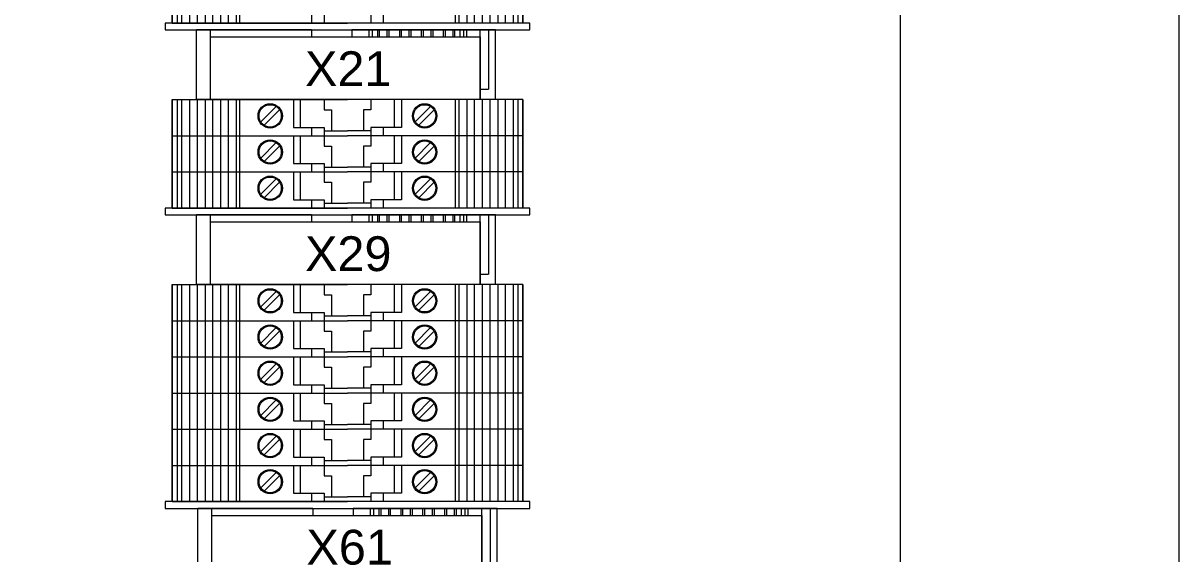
# Model space of a CAD drawing. Header units: millimetres. Extents: x -5035 to 14510, y -7775 to 12.
# Drawn here: x 1403.1 to 1569.2, y -2456.8 to -2380.5 of the extents above; entities that cross this region are included whole.
import ezdxf
from ezdxf.enums import TextEntityAlignment as Align

# ---------------------------------------------------------------- set-up
doc = ezdxf.new("R2010")
doc.units = ezdxf.units.MM
doc.layers.add('eProC - L2', color=41, linetype='Continuous', lineweight=20)
doc.styles.get("Standard").update_dxf_attribs({"font": 'arial.ttf'})

# ---------------------------------------------------------------- blocks, each defined once
blk = doc.blocks.new('eProC_Z_EK1+I-RE1')
at = {"layer": 'eProC - L2'}
for p, q in [((0, 0), (0, -20.65)), ((10, 0), (0, 0)), ((10, 0), (10, -43)), ((0, -1), (8.5, -1)), ((8.5, -2.2), (8.5, -1)), ((10, -2.2), (0, -2.2)), ((0, -4.2), (1, -4.2)), ((1, -4.59), (0, -4.59)), ((1, -5.09), (0, -5.09)), ((1, -5.84), (0, -5.84)), ((1, -6.11), (0, -6.11)), ((1, -7.21), (0, -7.21)), ((1, -7.49), (0, -7.49)), ((1, -8.99), (0, -8.99)), ((1, -9.26), (0, -9.26)), ((1, -10.36), (0, -10.36)), ((1, -10.64), (0, -10.64)), ((1, -12.14), (0, -12.14)), ((1, -12.42), (0, -12.42)), ((1, -13.52), (0, -13.52)), ((1, -13.79), (0, -13.79)), ((1, -15.29), (0, -15.29)), ((1, -15.57), (0, -15.57)), ((1, -16.67), (0, -16.67)), ((1, -16.94), (0, -16.94)), ((1, -17.69), (0, -17.69)), ((1, -18.19), (0, -18.19)), ((0, -20.65), (1, -20.65)), ((1, -26.45), (1, -20.65)), ((0, -26.45), (0, -43)), ((0, -26.45), (1, -26.45)), ((10, -41), (0, -41)), ((10, -43), (0, -43))]:
    blk.add_line(p, q, dxfattribs=at)
blk.add_lwpolyline([(10, -41), (1, -41), (1, -2.2), (10, -2.2)], close=True, dxfattribs=at)
blk.add_attdef('XXXX.X', text='', height=5, rotation=90, dxfattribs=at).set_placement((8.07, -21.18), align=Align.CENTER)
blk = doc.blocks.new('eProC_Z_00')
at = {"layer": 'eProC - L2'}
blk.add_lwpolyline([(0.99, 0), (0, 0), (0, -52.4), (0.99, -52.4)], close=True, dxfattribs=at)

msp = doc.modelspace()

# ---------------------------------------------------------------- linework, layer by layer
at = {"layer": 'eProC - L2'}
for p, q in [((1569.21, -1759.46), (1569.21, -2759.46)), ((1424.51, -2380.51), (1424.51, -2375.31)), ((1424.51, -2375.31), (1424.51, -2380.51)), ((1425.22, -2375.31), (1425.22, -2380.51)), ((1425.87, -2375.31), (1425.87, -2380.51)), ((1427.03, -2375.31), (1427.03, -2380.51)), ((1428.1, -2375.31), (1428.1, -2380.51)), ((1429.26, -2375.31), (1429.26, -2380.51)), ((1430.33, -2375.31), (1430.33, -2380.51)), ((1431.49, -2375.31), (1431.49, -2380.51)), ((1432.55, -2375.31), (1432.55, -2380.51)), ((1433.72, -2375.31), (1433.72, -2380.51)), ((1434.22, -2375.31), (1434.22, -2380.51)), ((1465.2, -2375.31), (1465.2, -2380.51)), ((1465.71, -2375.31), (1465.71, -2380.51)), ((1466.87, -2375.31), (1466.87, -2380.51)), ((1467.94, -2375.31), (1467.94, -2380.51)), ((1469.1, -2375.31), (1469.1, -2380.51)), ((1470.16, -2375.31), (1470.16, -2380.51)), ((1471.32, -2375.31), (1471.32, -2380.51)), ((1472.39, -2375.31), (1472.39, -2380.51)), ((1473.55, -2375.31), (1473.55, -2380.51)), ((1474.21, -2375.31), (1474.21, -2380.51)), ((1474.91, -2380.51), (1474.91, -2375.31)), ((1474.91, -2375.31), (1474.91, -2380.51)), ((1444.56, -2379.31), (1444.56, -2380.51)), ((1446.36, -2379.31), (1446.36, -2380.51)), ((1453.06, -2379.31), (1453.06, -2380.51)), ((1454.86, -2379.31), (1454.86, -2380.51)), ((1424.51, -2380.51), (1449.71, -2380.51)), ((1474.91, -2380.51), (1449.71, -2380.51)), ((1424.51, -2391.49), (1449.71, -2391.49)), ((1424.51, -2396.69), (1424.51, -2391.49)), ((1424.51, -2391.49), (1424.51, -2396.69)), ((1425.22, -2391.49), (1425.22, -2396.69)), ((1425.87, -2391.49), (1425.87, -2396.69)), ((1427.03, -2391.49), (1427.03, -2396.69)), ((1428.1, -2391.49), (1428.1, -2396.69)), ((1429.26, -2391.49), (1429.26, -2396.69)), ((1430.33, -2391.49), (1430.33, -2396.69)), ((1431.49, -2391.49), (1431.49, -2396.69)), ((1432.55, -2391.49), (1432.55, -2396.69)), ((1433.72, -2391.49), (1433.72, -2396.69)), ((1434.22, -2391.49), (1434.22, -2396.69)), ((1441.96, -2391.49), (1441.96, -2395.49)), ((1442.96, -2395.49), (1442.96, -2391.49)), ((1446.36, -2391.49), (1446.36, -2392.99)), ((1474.91, -2391.49), (1449.71, -2391.49)), ((1453.06, -2391.49), (1453.06, -2392.99)), ((1456.46, -2395.49), (1456.46, -2391.49)), ((1457.46, -2391.49), (1457.46, -2395.49)), ((1465.2, -2391.49), (1465.2, -2396.69)), ((1465.71, -2391.49), (1465.71, -2396.69)), ((1466.87, -2391.49), (1466.87, -2396.69)), ((1467.94, -2391.49), (1467.94, -2396.69)), ((1469.1, -2391.49), (1469.1, -2396.69)), ((1470.16, -2391.49), (1470.16, -2396.69)), ((1471.32, -2391.49), (1471.32, -2396.69)), ((1472.39, -2391.49), (1472.39, -2396.69)), ((1473.55, -2391.49), (1473.55, -2396.69)), ((1474.21, -2391.49), (1474.21, -2396.69)), ((1474.91, -2396.69), (1474.91, -2391.49)), ((1474.91, -2391.49), (1474.91, -2396.69)), ((1439.47, -2392.49), (1437.26, -2394.7)), ((1439.96, -2392.99), (1437.76, -2395.2)), ((1446.36, -2392.99), (1447.41, -2392.99)), ((1447.41, -2392.99), (1447.41, -2395.99)), ((1452.01, -2392.99), (1452.01, -2395.99)), ((1453.06, -2392.99), (1452.01, -2392.99)), ((1461.67, -2392.49), (1459.46, -2394.7)), ((1462.16, -2392.99), (1459.96, -2395.2)), ((1424.51, -2396.69), (1449.71, -2396.69)), ((1424.51, -2396.69), (1449.71, -2396.69)), ((1424.51, -2401.89), (1424.51, -2396.69)), ((1424.51, -2396.69), (1424.51, -2401.89)), ((1425.22, -2396.69), (1425.22, -2401.89)), ((1425.87, -2396.69), (1425.87, -2401.89)), ((1427.03, -2396.69), (1427.03, -2401.89)), ((1428.1, -2396.69), (1428.1, -2401.89)), ((1429.26, -2396.69), (1429.26, -2401.89)), ((1430.33, -2396.69), (1430.33, -2401.89)), ((1431.49, -2396.69), (1431.49, -2401.89)), ((1432.55, -2396.69), (1432.55, -2401.89)), ((1433.72, -2396.69), (1433.72, -2401.89)), ((1434.22, -2396.69), (1434.22, -2401.89)), ((1441.96, -2395.49), (1446.36, -2395.49)), ((1441.96, -2396.69), (1441.96, -2400.69)), ((1442.96, -2400.69), (1442.96, -2396.69)), ((1444.56, -2395.49), (1444.56, -2396.69)), ((1446.36, -2395.49), (1446.36, -2396.69)), ((1446.36, -2395.99), (1449.71, -2395.99)), ((1446.36, -2396.69), (1446.36, -2398.19)), ((1453.06, -2395.99), (1449.71, -2395.99)), ((1474.91, -2396.69), (1449.71, -2396.69)), ((1474.91, -2396.69), (1449.71, -2396.69)), ((1457.46, -2395.49), (1453.06, -2395.49)), ((1453.06, -2395.49), (1453.06, -2396.69)), ((1453.06, -2396.69), (1453.06, -2398.19)), ((1454.86, -2395.49), (1454.86, -2396.69)), ((1456.46, -2400.69), (1456.46, -2396.69)), ((1457.46, -2396.69), (1457.46, -2400.69)), ((1465.2, -2396.69), (1465.2, -2401.89)), ((1465.71, -2396.69), (1465.71, -2401.89)), ((1466.87, -2396.69), (1466.87, -2401.89)), ((1467.94, -2396.69), (1467.94, -2401.89)), ((1469.1, -2396.69), (1469.1, -2401.89)), ((1470.16, -2396.69), (1470.16, -2401.89)), ((1471.32, -2396.69), (1471.32, -2401.89)), ((1472.39, -2396.69), (1472.39, -2401.89)), ((1473.55, -2396.69), (1473.55, -2401.89)), ((1474.21, -2396.69), (1474.21, -2401.89)), ((1474.91, -2401.89), (1474.91, -2396.69)), ((1474.91, -2396.69), (1474.91, -2401.89)), ((1439.47, -2397.69), (1437.26, -2399.9)), ((1439.96, -2398.19), (1437.76, -2400.4)), ((1446.36, -2398.19), (1447.41, -2398.19)), ((1447.41, -2398.19), (1447.41, -2401.19)), ((1452.01, -2398.19), (1452.01, -2401.19)), ((1453.06, -2398.19), (1452.01, -2398.19)), ((1461.67, -2397.69), (1459.46, -2399.9)), ((1462.16, -2398.19), (1459.96, -2400.4)), ((1424.51, -2401.89), (1449.71, -2401.89)), ((1424.51, -2401.89), (1449.71, -2401.89)), ((1424.51, -2407.09), (1424.51, -2401.89)), ((1424.51, -2401.89), (1424.51, -2407.09)), ((1425.22, -2401.89), (1425.22, -2407.09)), ((1425.87, -2401.89), (1425.87, -2407.09)), ((1427.03, -2401.89), (1427.03, -2407.09)), ((1428.1, -2401.89), (1428.1, -2407.09)), ((1429.26, -2401.89), (1429.26, -2407.09)), ((1430.33, -2401.89), (1430.33, -2407.09)), ((1431.49, -2401.89), (1431.49, -2407.09)), ((1432.55, -2401.89), (1432.55, -2407.09)), ((1433.72, -2401.89), (1433.72, -2407.09)), ((1434.22, -2401.89), (1434.22, -2407.09)), ((1441.96, -2400.69), (1446.36, -2400.69)), ((1441.96, -2401.89), (1441.96, -2405.89)), ((1442.96, -2405.89), (1442.96, -2401.89)), ((1444.56, -2400.69), (1444.56, -2401.89)), ((1446.36, -2400.69), (1446.36, -2401.89)), ((1446.36, -2401.19), (1449.71, -2401.19)), ((1446.36, -2401.89), (1446.36, -2403.39)), ((1453.06, -2401.19), (1449.71, -2401.19)), ((1474.91, -2401.89), (1449.71, -2401.89)), ((1474.91, -2401.89), (1449.71, -2401.89)), ((1457.46, -2400.69), (1453.06, -2400.69)), ((1453.06, -2400.69), (1453.06, -2401.89)), ((1453.06, -2401.89), (1453.06, -2403.39)), ((1454.86, -2400.69), (1454.86, -2401.89)), ((1456.46, -2405.89), (1456.46, -2401.89)), ((1457.46, -2401.89), (1457.46, -2405.89)), ((1465.2, -2401.89), (1465.2, -2407.09)), ((1465.71, -2401.89), (1465.71, -2407.09)), ((1466.87, -2401.89), (1466.87, -2407.09)), ((1467.94, -2401.89), (1467.94, -2407.09)), ((1469.1, -2401.89), (1469.1, -2407.09)), ((1470.16, -2401.89), (1470.16, -2407.09)), ((1471.32, -2401.89), (1471.32, -2407.09)), ((1472.39, -2401.89), (1472.39, -2407.09)), ((1473.55, -2401.89), (1473.55, -2407.09)), ((1474.21, -2401.89), (1474.21, -2407.09)), ((1474.91, -2407.09), (1474.91, -2401.89)), ((1474.91, -2401.89), (1474.91, -2407.09)), ((1439.47, -2402.89), (1437.26, -2405.1)), ((1439.96, -2403.39), (1437.76, -2405.6)), ((1446.36, -2403.39), (1447.41, -2403.39)), ((1447.41, -2403.39), (1447.41, -2406.39)), ((1452.01, -2403.39), (1452.01, -2406.39)), ((1453.06, -2403.39), (1452.01, -2403.39)), ((1461.67, -2402.89), (1459.46, -2405.1)), ((1462.16, -2403.39), (1459.96, -2405.6)), ((1441.96, -2405.89), (1446.36, -2405.89)), ((1444.56, -2405.89), (1444.56, -2407.09)), ((1446.36, -2405.89), (1446.36, -2407.09)), ((1446.36, -2406.39), (1449.71, -2406.39)), ((1453.06, -2406.39), (1449.71, -2406.39)), ((1457.46, -2405.89), (1453.06, -2405.89)), ((1453.06, -2405.89), (1453.06, -2407.09)), ((1454.86, -2405.89), (1454.86, -2407.09)), ((1424.51, -2407.09), (1449.71, -2407.09)), ((1474.91, -2407.09), (1449.71, -2407.09)), ((1424.51, -2418.08), (1449.71, -2418.08)), ((1424.51, -2423.28), (1424.51, -2418.08)), ((1424.51, -2418.08), (1424.51, -2423.28)), ((1425.22, -2418.08), (1425.22, -2423.28)), ((1425.87, -2418.08), (1425.87, -2423.28)), ((1427.03, -2418.08), (1427.03, -2423.28)), ((1428.1, -2418.08), (1428.1, -2423.28)), ((1429.26, -2418.08), (1429.26, -2423.28)), ((1430.33, -2418.08), (1430.33, -2423.28)), ((1431.49, -2418.08), (1431.49, -2423.28)), ((1432.55, -2418.08), (1432.55, -2423.28)), ((1433.72, -2418.08), (1433.72, -2423.28)), ((1434.22, -2418.08), (1434.22, -2423.28)), ((1441.96, -2418.08), (1441.96, -2422.08)), ((1442.96, -2422.08), (1442.96, -2418.08)), ((1446.36, -2418.08), (1446.36, -2419.58)), ((1474.91, -2418.08), (1449.71, -2418.08)), ((1453.06, -2418.08), (1453.06, -2419.58)), ((1456.46, -2422.08), (1456.46, -2418.08)), ((1457.46, -2418.08), (1457.46, -2422.08)), ((1465.2, -2418.08), (1465.2, -2423.28)), ((1465.71, -2418.08), (1465.71, -2423.28)), ((1466.87, -2418.08), (1466.87, -2423.28)), ((1467.94, -2418.08), (1467.94, -2423.28)), ((1469.1, -2418.08), (1469.1, -2423.28)), ((1470.16, -2418.08), (1470.16, -2423.28)), ((1471.32, -2418.08), (1471.32, -2423.28)), ((1472.39, -2418.08), (1472.39, -2423.28)), ((1473.55, -2418.08), (1473.55, -2423.28)), ((1474.21, -2418.08), (1474.21, -2423.28)), ((1474.91, -2423.28), (1474.91, -2418.08)), ((1474.91, -2418.08), (1474.91, -2423.28)), ((1439.47, -2419.08), (1437.26, -2421.29)), ((1439.96, -2419.58), (1437.76, -2421.78)), ((1446.36, -2419.58), (1447.41, -2419.58)), ((1447.41, -2419.58), (1447.41, -2422.58)), ((1452.01, -2419.58), (1452.01, -2422.58)), ((1453.06, -2419.58), (1452.01, -2419.58)), ((1461.67, -2419.08), (1459.46, -2421.29)), ((1462.16, -2419.58), (1459.96, -2421.78)), ((1424.51, -2423.28), (1449.71, -2423.28)), ((1424.51, -2423.28), (1449.71, -2423.28)), ((1424.51, -2428.48), (1424.51, -2423.28)), ((1424.51, -2423.28), (1424.51, -2428.48)), ((1425.22, -2423.28), (1425.22, -2428.48)), ((1425.87, -2423.28), (1425.87, -2428.48)), ((1427.03, -2423.28), (1427.03, -2428.48)), ((1428.1, -2423.28), (1428.1, -2428.48)), ((1429.26, -2423.28), (1429.26, -2428.48)), ((1430.33, -2423.28), (1430.33, -2428.48)), ((1431.49, -2423.28), (1431.49, -2428.48)), ((1432.55, -2423.28), (1432.55, -2428.48)), ((1433.72, -2423.28), (1433.72, -2428.48)), ((1434.22, -2423.28), (1434.22, -2428.48)), ((1441.96, -2422.08), (1446.36, -2422.08)), ((1441.96, -2423.28), (1441.96, -2427.28)), ((1442.96, -2427.28), (1442.96, -2423.28)), ((1444.56, -2422.08), (1444.56, -2423.28)), ((1446.36, -2422.08), (1446.36, -2423.28)), ((1446.36, -2422.58), (1449.71, -2422.58)), ((1446.36, -2423.28), (1446.36, -2424.78)), ((1453.06, -2422.58), (1449.71, -2422.58)), ((1474.91, -2423.28), (1449.71, -2423.28)), ((1474.91, -2423.28), (1449.71, -2423.28)), ((1457.46, -2422.08), (1453.06, -2422.08)), ((1453.06, -2422.08), (1453.06, -2423.28)), ((1453.06, -2423.28), (1453.06, -2424.78)), ((1454.86, -2422.08), (1454.86, -2423.28)), ((1456.46, -2427.28), (1456.46, -2423.28)), ((1457.46, -2423.28), (1457.46, -2427.28)), ((1465.2, -2423.28), (1465.2, -2428.48)), ((1465.71, -2423.28), (1465.71, -2428.48)), ((1466.87, -2423.28), (1466.87, -2428.48)), ((1467.94, -2423.28), (1467.94, -2428.48)), ((1469.1, -2423.28), (1469.1, -2428.48)), ((1470.16, -2423.28), (1470.16, -2428.48)), ((1471.32, -2423.28), (1471.32, -2428.48)), ((1472.39, -2423.28), (1472.39, -2428.48)), ((1473.55, -2423.28), (1473.55, -2428.48)), ((1474.21, -2423.28), (1474.21, -2428.48)), ((1474.91, -2428.48), (1474.91, -2423.28)), ((1474.91, -2423.28), (1474.91, -2428.48)), ((1439.47, -2424.28), (1437.26, -2426.49)), ((1439.96, -2424.78), (1437.76, -2426.98)), ((1446.36, -2424.78), (1447.41, -2424.78)), ((1447.41, -2424.78), (1447.41, -2427.78)), ((1452.01, -2424.78), (1452.01, -2427.78)), ((1453.06, -2424.78), (1452.01, -2424.78)), ((1461.67, -2424.28), (1459.46, -2426.49)), ((1462.16, -2424.78), (1459.96, -2426.98)), ((1424.51, -2428.48), (1449.71, -2428.48)), ((1424.51, -2428.48), (1449.71, -2428.48)), ((1424.51, -2433.68), (1424.51, -2428.48)), ((1424.51, -2428.48), (1424.51, -2433.68)), ((1425.22, -2428.48), (1425.22, -2433.68)), ((1425.87, -2428.48), (1425.87, -2433.68)), ((1427.03, -2428.48), (1427.03, -2433.68)), ((1428.1, -2428.48), (1428.1, -2433.68)), ((1429.26, -2428.48), (1429.26, -2433.68)), ((1430.33, -2428.48), (1430.33, -2433.68)), ((1431.49, -2428.48), (1431.49, -2433.68)), ((1432.55, -2428.48), (1432.55, -2433.68)), ((1433.72, -2428.48), (1433.72, -2433.68)), ((1434.22, -2428.48), (1434.22, -2433.68)), ((1441.96, -2427.28), (1446.36, -2427.28)), ((1441.96, -2428.48), (1441.96, -2432.48)), ((1442.96, -2432.48), (1442.96, -2428.48)), ((1444.56, -2427.28), (1444.56, -2428.48)), ((1446.36, -2427.28), (1446.36, -2428.48)), ((1446.36, -2427.78), (1449.71, -2427.78)), ((1446.36, -2428.48), (1446.36, -2429.98)), ((1453.06, -2427.78), (1449.71, -2427.78)), ((1474.91, -2428.48), (1449.71, -2428.48)), ((1474.91, -2428.48), (1449.71, -2428.48)), ((1457.46, -2427.28), (1453.06, -2427.28)), ((1453.06, -2427.28), (1453.06, -2428.48)), ((1453.06, -2428.48), (1453.06, -2429.98)), ((1454.86, -2427.28), (1454.86, -2428.48)), ((1456.46, -2432.48), (1456.46, -2428.48)), ((1457.46, -2428.48), (1457.46, -2432.48)), ((1465.2, -2428.48), (1465.2, -2433.68)), ((1465.71, -2428.48), (1465.71, -2433.68)), ((1466.87, -2428.48), (1466.87, -2433.68)), ((1467.94, -2428.48), (1467.94, -2433.68)), ((1469.1, -2428.48), (1469.1, -2433.68)), ((1470.16, -2428.48), (1470.16, -2433.68)), ((1471.32, -2428.48), (1471.32, -2433.68)), ((1472.39, -2428.48), (1472.39, -2433.68)), ((1473.55, -2428.48), (1473.55, -2433.68)), ((1474.21, -2428.48), (1474.21, -2433.68)), ((1474.91, -2433.68), (1474.91, -2428.48)), ((1474.91, -2428.48), (1474.91, -2433.68)), ((1439.47, -2429.48), (1437.26, -2431.69)), ((1439.96, -2429.98), (1437.76, -2432.18)), ((1446.36, -2429.98), (1447.41, -2429.98)), ((1447.41, -2429.98), (1447.41, -2432.98)), ((1452.01, -2429.98), (1452.01, -2432.98)), ((1453.06, -2429.98), (1452.01, -2429.98)), ((1461.67, -2429.48), (1459.46, -2431.69)), ((1462.16, -2429.98), (1459.96, -2432.18)), ((1441.96, -2432.48), (1446.36, -2432.48)), ((1444.56, -2432.48), (1444.56, -2433.68)), ((1446.36, -2432.48), (1446.36, -2433.68)), ((1446.36, -2432.98), (1449.71, -2432.98)), ((1453.06, -2432.98), (1449.71, -2432.98)), ((1457.46, -2432.48), (1453.06, -2432.48)), ((1453.06, -2432.48), (1453.06, -2433.68)), ((1454.86, -2432.48), (1454.86, -2433.68)), ((1424.51, -2433.68), (1449.71, -2433.68)), ((1424.51, -2433.68), (1449.71, -2433.68)), ((1424.51, -2438.88), (1424.51, -2433.68)), ((1424.51, -2433.68), (1424.51, -2438.88)), ((1425.22, -2433.68), (1425.22, -2438.88)), ((1425.87, -2433.68), (1425.87, -2438.88)), ((1427.03, -2433.68), (1427.03, -2438.88)), ((1428.1, -2433.68), (1428.1, -2438.88)), ((1429.26, -2433.68), (1429.26, -2438.88)), ((1430.33, -2433.68), (1430.33, -2438.88)), ((1431.49, -2433.68), (1431.49, -2438.88)), ((1432.55, -2433.68), (1432.55, -2438.88)), ((1433.72, -2433.68), (1433.72, -2438.88)), ((1434.22, -2433.68), (1434.22, -2438.88)), ((1439.47, -2434.68), (1437.26, -2436.89)), ((1439.96, -2435.18), (1437.76, -2437.38)), ((1441.96, -2433.68), (1441.96, -2437.68)), ((1442.96, -2437.68), (1442.96, -2433.68)), ((1446.36, -2433.68), (1446.36, -2435.18)), ((1474.91, -2433.68), (1449.71, -2433.68)), ((1474.91, -2433.68), (1449.71, -2433.68)), ((1453.06, -2433.68), (1453.06, -2435.18)), ((1456.46, -2437.68), (1456.46, -2433.68)), ((1457.46, -2433.68), (1457.46, -2437.68)), ((1461.67, -2434.68), (1459.46, -2436.89)), ((1462.16, -2435.18), (1459.96, -2437.38)), ((1465.2, -2433.68), (1465.2, -2438.88)), ((1465.71, -2433.68), (1465.71, -2438.88)), ((1466.87, -2433.68), (1466.87, -2438.88)), ((1467.94, -2433.68), (1467.94, -2438.88)), ((1469.1, -2433.68), (1469.1, -2438.88)), ((1470.16, -2433.68), (1470.16, -2438.88)), ((1471.32, -2433.68), (1471.32, -2438.88)), ((1472.39, -2433.68), (1472.39, -2438.88)), ((1473.55, -2433.68), (1473.55, -2438.88)), ((1474.21, -2433.68), (1474.21, -2438.88)), ((1474.91, -2438.88), (1474.91, -2433.68)), ((1474.91, -2433.68), (1474.91, -2438.88)), ((1446.36, -2435.18), (1447.41, -2435.18)), ((1447.41, -2435.18), (1447.41, -2438.18)), ((1452.01, -2435.18), (1452.01, -2438.18)), ((1453.06, -2435.18), (1452.01, -2435.18)), ((1441.96, -2437.68), (1446.36, -2437.68)), ((1444.56, -2437.68), (1444.56, -2438.88)), ((1446.36, -2437.68), (1446.36, -2438.88)), ((1446.36, -2438.18), (1449.71, -2438.18)), ((1453.06, -2438.18), (1449.71, -2438.18)), ((1457.46, -2437.68), (1453.06, -2437.68)), ((1453.06, -2437.68), (1453.06, -2438.88)), ((1454.86, -2437.68), (1454.86, -2438.88)), ((1424.51, -2438.88), (1449.71, -2438.88)), ((1424.51, -2438.88), (1449.71, -2438.88)), ((1424.51, -2444.08), (1424.51, -2438.88)), ((1424.51, -2438.88), (1424.51, -2444.08)), ((1425.22, -2438.88), (1425.22, -2444.08)), ((1425.87, -2438.88), (1425.87, -2444.08)), ((1427.03, -2438.88), (1427.03, -2444.08)), ((1428.1, -2438.88), (1428.1, -2444.08)), ((1429.26, -2438.88), (1429.26, -2444.08)), ((1430.33, -2438.88), (1430.33, -2444.08)), ((1431.49, -2438.88), (1431.49, -2444.08)), ((1432.55, -2438.88), (1432.55, -2444.08)), ((1433.72, -2438.88), (1433.72, -2444.08)), ((1434.22, -2438.88), (1434.22, -2444.08)), ((1439.47, -2439.88), (1437.26, -2442.09)), ((1441.96, -2438.88), (1441.96, -2442.88)), ((1442.96, -2442.88), (1442.96, -2438.88)), ((1446.36, -2438.88), (1446.36, -2440.38)), ((1474.91, -2438.88), (1449.71, -2438.88)), ((1474.91, -2438.88), (1449.71, -2438.88)), ((1453.06, -2438.88), (1453.06, -2440.38)), ((1456.46, -2442.88), (1456.46, -2438.88)), ((1457.46, -2438.88), (1457.46, -2442.88)), ((1461.67, -2439.88), (1459.46, -2442.09)), ((1465.2, -2438.88), (1465.2, -2444.08)), ((1465.71, -2438.88), (1465.71, -2444.08)), ((1466.87, -2438.88), (1466.87, -2444.08)), ((1467.94, -2438.88), (1467.94, -2444.08)), ((1469.1, -2438.88), (1469.1, -2444.08)), ((1470.16, -2438.88), (1470.16, -2444.08)), ((1471.32, -2438.88), (1471.32, -2444.08)), ((1472.39, -2438.88), (1472.39, -2444.08)), ((1473.55, -2438.88), (1473.55, -2444.08)), ((1474.21, -2438.88), (1474.21, -2444.08)), ((1474.91, -2444.08), (1474.91, -2438.88)), ((1474.91, -2438.88), (1474.91, -2444.08)), ((1439.96, -2440.38), (1437.76, -2442.58)), ((1446.36, -2440.38), (1447.41, -2440.38)), ((1447.41, -2440.38), (1447.41, -2443.38)), ((1452.01, -2440.38), (1452.01, -2443.38)), ((1453.06, -2440.38), (1452.01, -2440.38)), ((1462.16, -2440.38), (1459.96, -2442.58)), ((1441.96, -2442.88), (1446.36, -2442.88)), ((1444.56, -2442.88), (1444.56, -2444.08)), ((1446.36, -2442.88), (1446.36, -2444.08)), ((1446.36, -2443.38), (1449.71, -2443.38)), ((1453.06, -2443.38), (1449.71, -2443.38)), ((1457.46, -2442.88), (1453.06, -2442.88)), ((1453.06, -2442.88), (1453.06, -2444.08)), ((1454.86, -2442.88), (1454.86, -2444.08)), ((1424.51, -2444.08), (1449.71, -2444.08)), ((1424.51, -2444.08), (1449.71, -2444.08)), ((1424.51, -2449.28), (1424.51, -2444.08)), ((1424.51, -2444.08), (1424.51, -2449.28)), ((1425.22, -2444.08), (1425.22, -2449.28)), ((1425.87, -2444.08), (1425.87, -2449.28)), ((1427.03, -2444.08), (1427.03, -2449.28)), ((1428.1, -2444.08), (1428.1, -2449.28)), ((1429.26, -2444.08), (1429.26, -2449.28)), ((1430.33, -2444.08), (1430.33, -2449.28)), ((1431.49, -2444.08), (1431.49, -2449.28)), ((1432.55, -2444.08), (1432.55, -2449.28)), ((1433.72, -2444.08), (1433.72, -2449.28)), ((1434.22, -2444.08), (1434.22, -2449.28)), ((1439.47, -2445.08), (1437.26, -2447.29)), ((1441.96, -2444.08), (1441.96, -2448.08)), ((1442.96, -2448.08), (1442.96, -2444.08)), ((1446.36, -2444.08), (1446.36, -2445.58)), ((1474.91, -2444.08), (1449.71, -2444.08)), ((1474.91, -2444.08), (1449.71, -2444.08)), ((1453.06, -2444.08), (1453.06, -2445.58)), ((1456.46, -2448.08), (1456.46, -2444.08)), ((1457.46, -2444.08), (1457.46, -2448.08)), ((1461.67, -2445.08), (1459.46, -2447.29)), ((1465.2, -2444.08), (1465.2, -2449.28)), ((1465.71, -2444.08), (1465.71, -2449.28)), ((1466.87, -2444.08), (1466.87, -2449.28)), ((1467.94, -2444.08), (1467.94, -2449.28)), ((1469.1, -2444.08), (1469.1, -2449.28)), ((1470.16, -2444.08), (1470.16, -2449.28)), ((1471.32, -2444.08), (1471.32, -2449.28)), ((1472.39, -2444.08), (1472.39, -2449.28)), ((1473.55, -2444.08), (1473.55, -2449.28)), ((1474.21, -2444.08), (1474.21, -2449.28)), ((1474.91, -2449.28), (1474.91, -2444.08)), ((1474.91, -2444.08), (1474.91, -2449.28)), ((1439.96, -2445.58), (1437.76, -2447.78)), ((1446.36, -2445.58), (1447.41, -2445.58)), ((1447.41, -2445.58), (1447.41, -2448.58)), ((1452.01, -2445.58), (1452.01, -2448.58)), ((1453.06, -2445.58), (1452.01, -2445.58)), ((1462.16, -2445.58), (1459.96, -2447.78)), ((1441.96, -2448.08), (1446.36, -2448.08)), ((1444.56, -2448.08), (1444.56, -2449.28)), ((1446.36, -2448.08), (1446.36, -2449.28)), ((1457.46, -2448.08), (1453.06, -2448.08)), ((1453.06, -2448.08), (1453.06, -2449.28)), ((1454.86, -2448.08), (1454.86, -2449.28)), ((1424.51, -2449.28), (1449.71, -2449.28)), ((1446.36, -2448.58), (1449.71, -2448.58)), ((1453.06, -2448.58), (1449.71, -2448.58)), ((1474.91, -2449.28), (1449.71, -2449.28))]:
    msp.add_line(p, q, dxfattribs=at)
for points in [[(1089.21, -1759.46), (1569.21, -1759.46), (1569.21, -2959.46), (1089.21, -2959.46), (1089.21, -1759.46)], [(1529.21, -2254.51), (1569.21, -2254.51), (1569.21, -2899.46), (1529.21, -2899.46), (1529.21, -2254.51)]]:
    msp.add_lwpolyline(points, dxfattribs=at)
for centre, radius in [((1438.61, -2393.84), 1.75), ((1438.61, -2393.84), 1.6), ((1460.81, -2393.84), 1.75), ((1460.81, -2393.84), 1.6), ((1438.61, -2399.04), 1.75), ((1438.61, -2399.04), 1.6), ((1460.81, -2399.04), 1.75), ((1460.81, -2399.04), 1.6), ((1438.61, -2404.24), 1.75), ((1438.61, -2404.24), 1.6), ((1460.81, -2404.24), 1.75), ((1460.81, -2404.24), 1.6), ((1438.61, -2420.43), 1.75), ((1438.61, -2420.43), 1.6), ((1460.81, -2420.43), 1.75), ((1460.81, -2420.43), 1.6), ((1438.61, -2425.63), 1.75), ((1438.61, -2425.63), 1.6), ((1460.81, -2425.63), 1.75), ((1460.81, -2425.63), 1.6), ((1438.61, -2430.83), 1.75), ((1438.61, -2430.83), 1.6), ((1460.81, -2430.83), 1.75), ((1460.81, -2430.83), 1.6), ((1438.61, -2436.03), 1.75), ((1438.61, -2436.03), 1.6), ((1460.81, -2436.03), 1.75), ((1460.81, -2436.03), 1.6), ((1438.61, -2441.23), 1.75), ((1438.61, -2441.23), 1.6), ((1460.81, -2441.23), 1.75), ((1460.81, -2441.23), 1.6), ((1438.61, -2446.43), 1.75), ((1438.61, -2446.43), 1.6), ((1460.81, -2446.43), 1.75), ((1460.81, -2446.43), 1.6)]:
    msp.add_circle(centre, radius, dxfattribs=at)

# ---------------------------------------------------------------- block references
at = {"color": 4, "rotation": 90}
for p in [(1423.51, -2381.49), (1423.51, -2408.08), (1423.51, -2450.27)]:
    msp.add_blockref('eProC_Z_00', p, dxfattribs=at)
at = {"color": 4, "rotation": 270}
for p, values in [((1471.01, -2381.49), {'XXXX.X': 'X21'}), ((1471.01, -2408.08), {'XXXX.X': 'X29'}), ((1471.21, -2450.27), {'XXXX.X': 'X61'})]:
    msp.add_blockref('eProC_Z_EK1+I-RE1', p, dxfattribs=at).add_auto_attribs(values)

doc.saveas('drawing.dxf')
